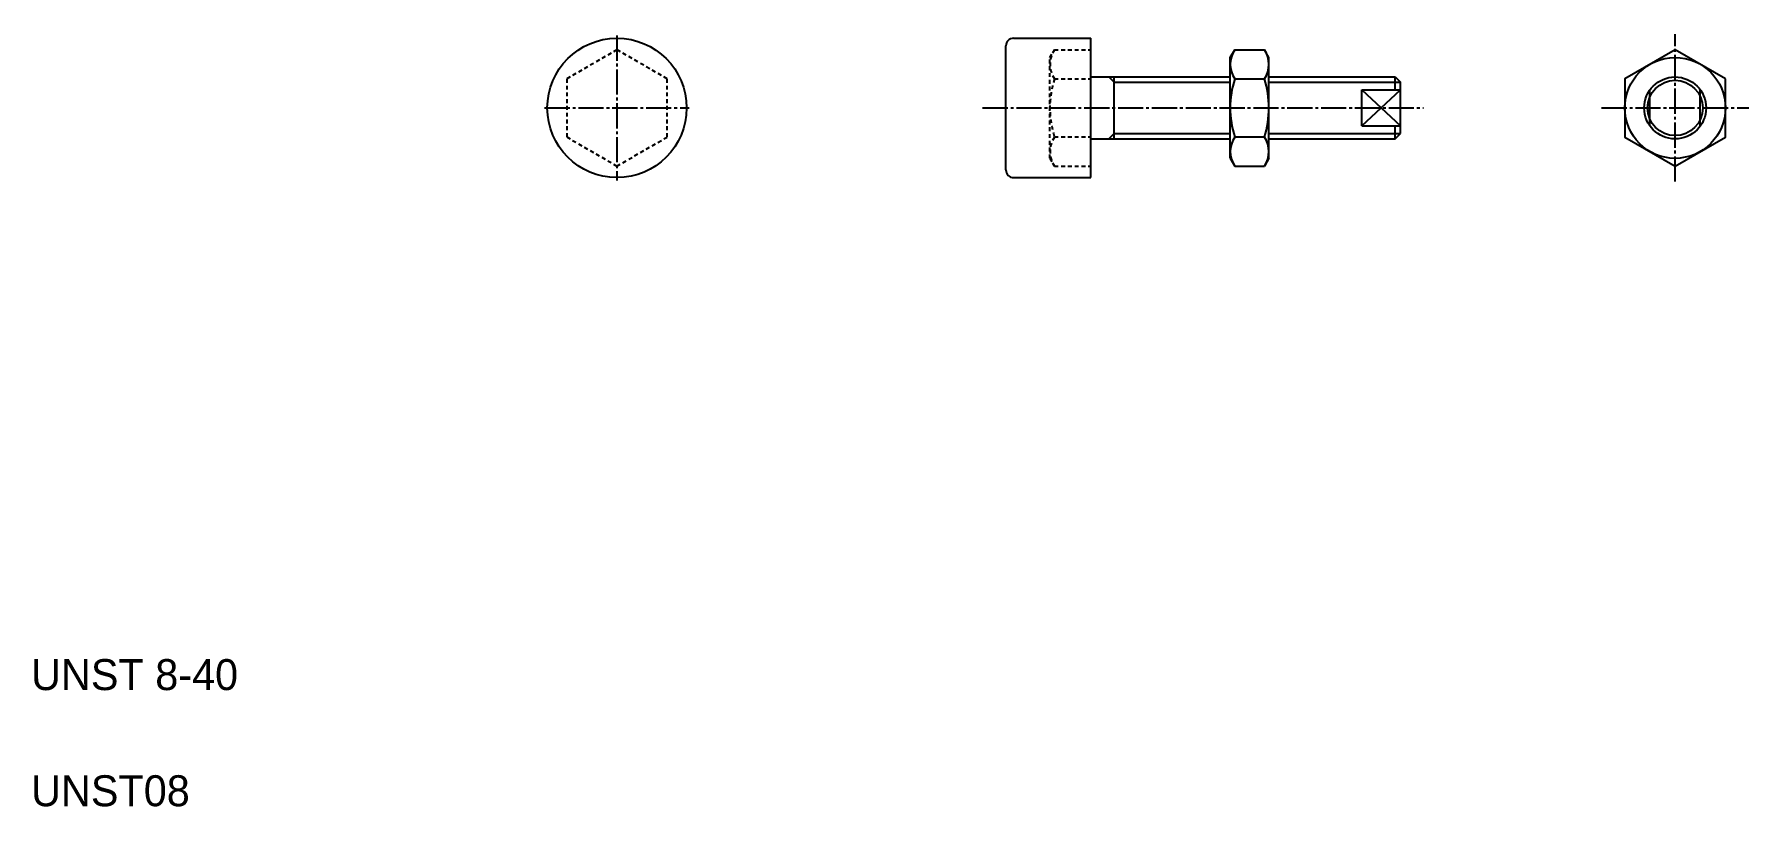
# Model space of a CAD drawing. Extents: x 10 to 232, y 10 to 110.
import ezdxf

# ---------------------------------------------------------------- set-up
doc = ezdxf.new("R2010")
doc.units = 0
doc.header["$LTSCALE"] = 0.25
doc.linetypes.add('CENTER', pattern=[17.5, 13, -1.5, 1.5, -1.5])
doc.linetypes.add('DASHED', pattern=[3.5, 2, -1.5])
doc.layers.get('0').update_dxf_attribs({"linetype": 'CONTINUOUS'})
doc.layers.add('CENTER', color=1, linetype='CENTER')

msp = doc.modelspace()

# ---------------------------------------------------------------- linework, layer by layer
at = {"color": 7, "linetype": 'CONTINUOUS'}
for p, q in [((136.98, 109.18), (146.98, 109.18)), ((146.98, 91.18), (146.98, 109.18)), ((135.98, 92.18), (135.98, 108.18)), ((164.98, 106.68), (165.56, 107.69)), ((164.98, 93.68), (164.98, 106.68)), ((165.56, 107.69), (169.4, 107.69)), ((169.98, 106.68), (169.4, 107.69)), ((169.98, 93.68), (169.98, 106.68)), ((146.98, 104.18), (164.98, 104.18)), ((149.98, 96.18), (149.98, 104.18)), ((169.98, 104.18), (186.31, 104.18)), ((186.31, 102.51), (186.31, 104.18)), ((186.31, 104.18), (186.98, 103.5)), ((165.56, 103.93), (169.4, 103.93)), ((181.98, 102.51), (186.98, 102.51)), ((181.98, 97.85), (181.98, 102.51)), ((186.98, 96.86), (186.98, 103.5)), ((219.23, 97.85), (219.23, 102.51)), ((225.73, 97.85), (225.73, 102.51)), ((181.98, 97.85), (186.98, 97.85)), ((186.31, 96.18), (186.31, 97.85)), ((146.98, 96.18), (164.98, 96.18)), ((165.56, 96.43), (169.4, 96.43)), ((169.98, 96.18), (186.31, 96.18)), ((186.31, 96.18), (186.98, 96.86)), ((164.98, 93.68), (165.56, 92.67)), ((169.98, 93.68), (169.4, 92.67)), ((136.98, 91.18), (146.98, 91.18)), ((165.56, 92.67), (169.4, 92.67))]:
    msp.add_line(p, q, dxfattribs=at)
at = {"color": 3, "linetype": 'DASHED'}
for p, q in [((85.72, 107.69), (79.22, 103.93)), ((92.22, 103.93), (85.72, 107.69)), ((141.68, 106.68), (142.26, 107.69)), ((141.68, 93.68), (141.68, 106.68)), ((142.26, 107.69), (146.98, 107.69)), ((79.22, 103.93), (79.22, 96.43)), ((92.22, 96.43), (92.22, 103.93)), ((142.26, 103.93), (146.98, 103.93)), ((79.22, 96.43), (85.72, 92.67)), ((85.72, 92.67), (92.22, 96.43)), ((142.26, 96.43), (146.98, 96.43)), ((141.68, 93.68), (142.26, 92.67)), ((142.26, 92.67), (146.98, 92.67))]:
    msp.add_line(p, q, dxfattribs=at)
at = {"color": 3, "linetype": 'CONTINUOUS'}
for p, q in [((149.31, 104.18), (149.98, 103.5)), ((149.98, 103.5), (164.98, 103.5)), ((169.98, 103.5), (186.98, 103.5)), ((181.98, 97.85), (186.98, 102.51)), ((181.98, 102.51), (186.98, 97.85)), ((149.31, 96.18), (149.98, 96.86)), ((149.98, 96.86), (164.98, 96.86)), ((169.98, 96.86), (186.98, 96.86))]:
    msp.add_line(p, q, dxfattribs=at)
for p, q in [((139.48, 91.18), (139.48, 91.18)), ((141.98, 91.18), (141.98, 91.18))]:
    msp.add_line(p, q)
msp.add_lwpolyline([(228.99, 103.94), (222.48, 107.69), (215.98, 103.94), (215.98, 96.42), (222.48, 92.67), (228.99, 96.42)], close=True)
at = {"color": 7, "linetype": 'CONTINUOUS'}
for centre, radius in [((85.72, 100.18), 9), ((222.48, 100.18), 4)]:
    msp.add_circle(centre, radius, dxfattribs=at)
msp.add_circle((222.48, 100.18), 6.51)
at = {"color": 3}
msp.add_circle((222.48, 100.18), 3.57, dxfattribs=at)
at = {"color": 7, "linetype": 'CONTINUOUS'}
for centre, start, end in [((136.98, 108.18), 90, 180), ((136.98, 92.18), 180, 270)]:
    msp.add_arc(centre, 1, start, end, dxfattribs=at)
at = {"color": 3, "linetype": 'DASHED'}
for centre, radius, start, end in [((145.01, 105.81), 3.32, 145.6158, 214.3842), ((154.1, 100.18), 12.42, 162.4121, 197.5879), ((145.01, 94.55), 3.32, 145.6158, 214.3842)]:
    msp.add_arc(centre, radius, start, end, dxfattribs=at)
for centre, radius, start, end in [((168.31, 105.81), 3.32, 145.6156, 214.3844), ((166.66, 105.81), 3.32, 325.6156, 34.3844), ((177.4, 100.18), 12.42, 162.412, 197.588), ((157.56, 100.18), 12.42, 342.412, 17.588), ((168.31, 94.55), 3.32, 145.6156, 214.3844), ((166.66, 94.55), 3.32, 325.6156, 34.3844)]:
    msp.add_arc(centre, radius, start, end)
at = {"layer": 'CENTER', "color": 1, "linetype": 'CENTER'}
for p, q in [((85.72, 109.53), (85.72, 90.83)), ((222.48, 90.67), (222.48, 109.69)), ((76.37, 100.18), (95.07, 100.18)), ((132.98, 100.18), (189.98, 100.18)), ((212.98, 100.18), (231.99, 100.18))]:
    msp.add_line(p, q, dxfattribs=at)

# ---------------------------------------------------------------- texts
for s, p in [('UNST 8-40', (10, 25)), ('UNST08', (10, 10))]:
    msp.add_text(s, height=4).set_placement(p)

doc.saveas('drawing.dxf')
